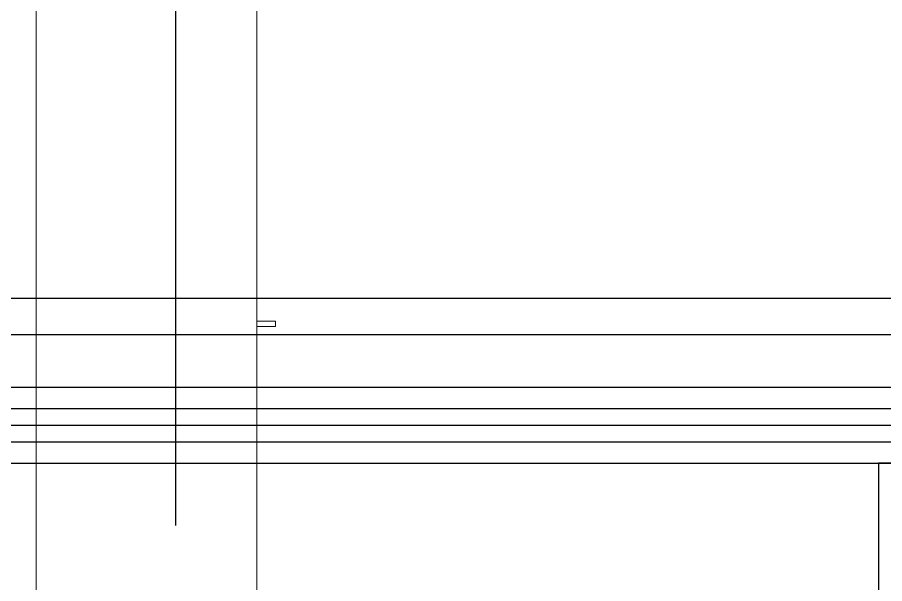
# Model space of a CAD drawing. Header units: millimetres. Extents: x 2509 to 128734, y 2492 to 91667.
# Drawn here: x 36966 to 37791, y 72417 to 72955 of the extents above; entities that cross this region are included whole.
import ezdxf

# ---------------------------------------------------------------- set-up
doc = ezdxf.new("R2010")
doc.units = ezdxf.units.MM
doc.layers.add('SSH_搬运系统', color=7, linetype='Continuous')
doc.layers.add('规划设计-立库系统-链式输送机', color=5, linetype='Continuous')
doc.styles.add('标注', font='msyh.ttf', dxfattribs={"height": 20})

# ---------------------------------------------------------------- blocks, each defined once
blk = doc.blocks.new('SSH_机械臂')
at = {"layer": 'SSH_搬运系统', "lineweight": 15}
for p, q in [((1828.43, 2816.64, 0), (3119.92, 2816.64, 0)), ((1828.43, 2606.64, 0), (3119.92, 2606.64, 0)), ((2167.35, 2589.05, 0), (2167.35, 2606.64, 0)), ((2172.35, 2589.05, 0), (2172.35, 2606.64, 0)), ((2167.35, 2589.05, 0), (2172.35, 2589.05, 0))]:
    blk.add_line(p, q, dxfattribs=at)
at = {"layer": 'SSH_搬运系统'}
blk.add_line((3353.35, 2684.14, 0), (1978.35, 2684.14, 0), dxfattribs=at)
at = {"layer": 'SSH_搬运系统', "lineweight": 15}
for centre, radius, start, end in [((3603.35, 2684.15, 0), 2525, 188.19909, 258.29575), ((3603.35, 2684.14, 0), 2524, 188.20232, 254.52523)]:
    blk.add_arc(centre, radius, start, end, dxfattribs=at)
blk = doc.blocks.new('*U166')
at = {"layer": '规划设计-立库系统-链式输送机', "color": 4}
for p, q in [((0, 539.83), (1800, 539.83)), ((0, 508.17), (1800, 508.17))]:
    blk.add_line(p, q, dxfattribs=at)
at = {"layer": '规划设计-立库系统-链式输送机', "color": 1}
blk.add_line((0, 524), (1800, 524), dxfattribs=at)
at = {"layer": '规划设计-立库系统-链式输送机', "color": 4}
blk.add_lwpolyline([(40.94, 611.19, 0.065543), (50, 610), (1750, 610, 0.065543), (1759.06, 611.19), (1759.06, 611.19), (1797.44, 621.48, 0.381878), (1804.82, 633.59), (1800.83, 648.49, 0.381878), (1788.38, 655.28), (1750, 645), (50, 645), (11.62, 655.28, 0.381878), (-0.83, 648.49), (-4.82, 633.59, 0.381878), (2.56, 621.48), (40.94, 611.19)], format="xyb", close=True, dxfattribs=at)
for points in [[(0, 560), (1800, 560), (1800, 488), (0, 488)], [(150, 488), (240, 488), (240, -488), (150, -488)]]:
    blk.add_lwpolyline(points, close=True, dxfattribs=at)
at = {"layer": '规划设计-立库系统-链式输送机', "color": 0, "style": '标注'}
for tag, p in [('编号', (313.89, 142.41)), ('设备高度', (311.17, -149.65))]:
    blk.add_attdef(tag, p, '', height=50, dxfattribs=at)

msp = doc.modelspace()

# ---------------------------------------------------------------- block references
at = {"layer": 'SSH_搬运系统', "rotation": 90}
msp.add_blockref('SSH_机械臂', (39800.878, 70493.639, 0), dxfattribs=at)
at = {"layer": '规划设计-立库系统-链式输送机', "xscale": -1}
msp.add_blockref('*U166', (38025.089, 72043.071), dxfattribs=at)

doc.saveas('drawing.dxf')
